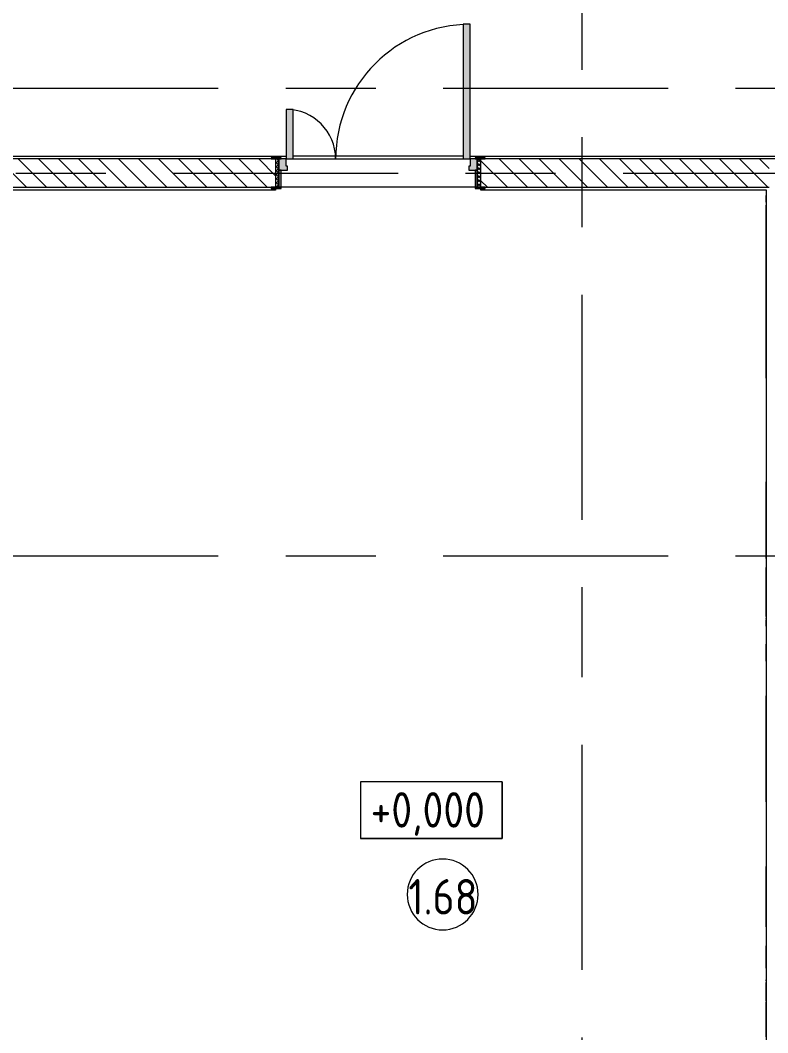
# Model space of a CAD drawing. Header units: millimetres. Extents: x 81368 to 286493, y -8553 to 29000.
# Drawn here: x 101844 to 107120, y 4436 to 11579 of the extents above; entities that cross this region are included whole.
import ezdxf

# ---------------------------------------------------------------- set-up
doc = ezdxf.new("R2010")
doc.units = ezdxf.units.MM
doc.linetypes.add('Осевая', pattern=[3175, 635, -476.25, 1587.5, -476.25])
for name, color, linetype, lineweight in [('A-AREA-IDEN', 7, 'Continuous', 9), ('A-GENM', 7, 'Continuous', 9), ('G-ANNO-DIMS', 7, 'Continuous', 9), ('I-WALL', 7, 'Continuous', 9), ('Оси-2', 7, 'Осевая', 9)]:
    doc.layers.add(name, color=color, linetype=linetype, lineweight=lineweight)
for name, color, linetype, lineweight, true_color in [('A-DOOR-1', 7, 'Continuous', 9, 0xaaaaaa), ('A-DOOR-2', 7, 'Continuous', 9, 0xe2e2e2), ('A-DOOR-FRAM-1', 7, 'Continuous', 9, 0xe2e2e2), ('A-DOOR-FRAM-2', 7, 'Continuous', 9, 0xaaaaaa), ('A-FLOR-1', 7, 'Continuous', 9, 0xaaaaaa)]:
    doc.layers.add(name, color=color, linetype=linetype, lineweight=lineweight, true_color=true_color)
doc.styles.add('GOST Common', font='GOST_Common.ttf', dxfattribs={"width": 0.9, "height": 250})

# ---------------------------------------------------------------- blocks, each defined once
blk = doc.blocks.new('110_Дверь_СКБ_2Ст - Д-6_л__ ДОО_Дв_1450x2100h_Дверь из раздевальной в коридор-25835678-План монтажа стен и перегородок 1 этажа в осях 23_1-33')
at = {"layer": 'A-DOOR-1'}
h = blk.add_hatch(dxfattribs=at)
h.set_pattern_fill('FP_12', color=256, style=0, pattern_type=2)
h.set_pattern_definition([(135, (1576.41, 164.685), (-14.14214, -14.14214), []), (225, (1576.41, 164.685), (14.14214, -14.14214), [])])
h.paths.add_polyline_path([(737.5, -100), (737.5, 100), (712.5, 100), (712.5, -100)])
at = {"layer": 'A-DOOR-2'}
for points in [[(662.5, 100), (662.5, 1050), (612.5, 1050), (612.5, 100)], [(-587.5, 100), (-587.5, 450), (-637.5, 450), (-637.5, 100)]]:
    blk.add_hatch(color=256, dxfattribs=at).paths.add_polyline_path(points)
h = blk.add_hatch(color=256, dxfattribs=at)
h.paths.add_polyline_path([(652.5, 20), (712.5, 20), (712.5, 100), (662.5, 100), (662.5, 50), (652.5, 50)])
h.paths.add_polyline_path([(-627.5, 20), (-627.5, 50), (-637.5, 50), (-637.5, 100), (-687.5, 100), (-687.5, 20)])
at = {"layer": 'A-DOOR-FRAM-1'}
for points in [[(-672.5, 100), (-672.5, 108), (-742.5, 108), (-742.5, 100)], [(767.5, 100), (767.5, 108), (697.5, 108), (697.5, 100)], [(-672.5, -100), (-672.5, 20), (-687.5, 20), (-687.5, -100)], [(712.5, -100), (712.5, 20), (697.5, 20), (697.5, -100)], [(-672.5, -108), (-672.5, -100), (-742.5, -100), (-742.5, -108)], [(767.5, -108), (767.5, -100), (697.5, -100), (697.5, -108)]]:
    blk.add_hatch(color=256, dxfattribs=at).paths.add_polyline_path(points)
at = {"layer": 'A-DOOR-FRAM-2'}
h = blk.add_hatch(dxfattribs=at)
h.set_pattern_fill('FP_13', color=256, style=0, pattern_type=2)
h.set_pattern_definition([(45, (-546.384, 164.685), (-14.1421, 14.1421), []), (135, (-546.384, 164.685), (-14.1421, -14.1421), [])])
h.paths.add_polyline_path([(-687.5, -100), (-687.5, 100), (-712.5, 100), (-712.5, -100)])
at = {"layer": 'A-DOOR-1'}
for p, q in [((662.5, 1050), (612.5, 1050)), ((612.5, 1050), (612.5, 100)), ((662.5, 100), (662.5, 1050)), ((-637.5, 450), (-637.5, 100)), ((-587.5, 450), (-637.5, 450)), ((-587.5, 100), (-587.5, 450)), ((-637.5, 100), (-587.5, 100)), ((612.5, 100), (662.5, 100))]:
    blk.add_line(p, q, dxfattribs=at)
for centre, radius, start, end in [((662.5, 100), 950, 90, 180), ((-637.5, 100), 350, 360, 90)]:
    blk.add_arc(centre, radius, start, end, dxfattribs=at)
at = {"layer": 'A-DOOR-FRAM-2'}
for p, q in [((-672.5, 108), (-742.5, 108)), ((-742.5, 108), (-742.5, 100)), ((-742.5, 100), (-672.5, 100)), ((-687.5, 100), (-712.5, 100)), ((-712.5, 100), (-712.5, -100)), ((-637.5, 100), (-687.5, 100)), ((-687.5, 100), (-687.5, 20)), ((-687.5, -100), (-687.5, 100)), ((-672.5, 100), (-672.5, 108)), ((-637.5, 50), (-637.5, 100)), ((662.5, 100), (662.5, 50)), ((712.5, 100), (662.5, 100)), ((767.5, 108), (697.5, 108)), ((697.5, 108), (697.5, 100)), ((697.5, 100), (767.5, 100)), ((712.5, 20), (712.5, 100)), ((737.5, 100), (712.5, 100)), ((712.5, 100), (712.5, -100)), ((737.5, -100), (737.5, 100)), ((767.5, 100), (767.5, 108)), ((-687.5, 20), (-627.5, 20)), ((-672.5, 20), (-687.5, 20)), ((-687.5, 20), (-687.5, -100)), ((-672.5, -100), (-672.5, 20)), ((-627.5, 50), (-637.5, 50)), ((-627.5, 20), (-627.5, 50)), ((662.5, 50), (652.5, 50)), ((652.5, 50), (652.5, 20)), ((652.5, 20), (712.5, 20)), ((712.5, 20), (697.5, 20)), ((697.5, 20), (697.5, -100)), ((712.5, -100), (712.5, 20)), ((-672.5, -100), (-742.5, -100)), ((-742.5, -100), (-742.5, -108)), ((-742.5, -108), (-672.5, -108)), ((-712.5, -100), (-687.5, -100)), ((-687.5, -100), (-672.5, -100)), ((-672.5, -108), (-672.5, -100)), ((697.5, -100), (712.5, -100)), ((767.5, -100), (697.5, -100)), ((697.5, -100), (697.5, -108)), ((697.5, -108), (767.5, -108)), ((712.5, -100), (737.5, -100)), ((767.5, -108), (767.5, -100))]:
    blk.add_line(p, q, dxfattribs=at)
blk = doc.blocks.new('Рисунок_горы - Рисунок_горы-31934381-План монтажа стен и перегородок 1 этажа в осях 23_1-33')
at = {"layer": 'A-GENM'}
for p, q in [((107109, 10336.9), (107109, 10341.4)), ((107109, 10341.4), (107109, 10336.9)), ((107109, 10337.6), (107109, 10337.2)), ((107109, 10336.9), (107109, 10337.5)), ((107109, 10319.6), (107109, 10274.5)), ((107109, 10274.8), (107109, 10274.5)), ((107109, 10274.5), (107109, 10274.8)), ((107109, 10274.5), (107109, 10092.4)), ((107109, 10131.7), (107109, 10163.4)), ((107109, 10163.4), (107109, 10131.7)), ((107109, 10060.5), (107109, 10116.4)), ((107109, 10116.4), (107109, 10060.5)), ((107109, 10092.4), (107109, 9922.3)), ((107109, 9469.7), (107109, 9583.7)), ((107109, 9583.7), (107109, 9469.7)), ((107109, 9053.7), (107109, 9094.1)), ((107109, 9094.1), (107109, 9053.7)), ((107109, 8045.1), (107109, 7835.6)), ((107109, 7726), (107109, 7712.6)), ((107109, 7402.7), (107109, 7707.3)), ((107109, 7707.3), (107109, 7402.7)), ((107109, 6596.8), (107109, 6811.8)), ((107109, 6811.8), (107109, 6596.8)), ((107109, 6543.6), (107109, 6262.3)), ((107109, 6405.5), (107109, 6505.2)), ((107109, 6505.2), (107109, 6405.5)), ((107109, 6323.1), (107109, 6385.4)), ((107109, 6385.4), (107109, 6323.1)), ((107109, 6239.8), (107109, 6301.8)), ((107109, 6301.8), (107109, 6239.8)), ((107109, 6066.3), (107109, 6088)), ((107109, 6088), (107109, 6066.3)), ((107109, 5410.9), (107109, 5473.2)), ((107109, 5473.2), (107109, 5410.9)), ((107109, 5202.8), (107109, 5327.3)), ((107109, 5327.3), (107109, 5202.8)), ((107109, 5182.5), (107109, 5181.1)), ((107109, 5181.1), (107109, 5059.9))]:
    blk.add_line(p, q, dxfattribs=at)
for points, knots in [([(107109, 10337.5), (107109, 10337.5), (107109, 10329.2), (107109, 10324.1), (107109, 10319.6)], [0.09352518, 0.09352518, 0.09352518, 0.09352518, 0.09352519, 0.100719424, 0.100719424, 0.100719424, 0.100719424]), ([(107109, 10337.2), (107109, 10337.2), (107109, 10322.4), (107109, 10312.8), (107109, 10294.4)], [0.24444444, 0.24444444, 0.24444444, 0.24444444, 0.24444445, 0.26666667, 0.26666667, 0.26666667, 0.26666667]), ([(107109, 10312.9), (107109, 10312.9), (107109, 10320.3), (107109, 10331.2), (107109, 10336.9)], [0.28888889, 0.28888889, 0.28888889, 0.28888889, 0.2888889, 0.31111111, 0.31111111, 0.31111111, 0.31111111]), ([(107109, 10294.4), (107109, 10294.4), (107109, 10300.2), (107109, 10305.8), (107109, 10312.9)], [0.26666667, 0.26666667, 0.26666667, 0.26666667, 0.26666668, 0.28888889, 0.28888889, 0.28888889, 0.28888889]), ([(107109, 10163.4), (107109, 10163.4), (107109, 10180.7), (107109, 10262.3), (107109, 10274.8)], [0.8, 0.8, 0.8, 0.8, 0.80000001, 0.86666667, 0.86666667, 0.86666667, 0.86666667]), ([(107109, 10274.8), (107109, 10274.8), (107109, 10262.3), (107109, 10180.7), (107109, 10163.4)], [0.115107914, 0.115107914, 0.115107914, 0.115107914, 0.115107924, 0.122302158, 0.122302158, 0.122302158, 0.122302158]), ([(107109, 10116.4), (107109, 10116.4), (107109, 10122.2), (107109, 10126.7), (107109, 10131.7)], [0.66666667, 0.66666667, 0.66666667, 0.66666667, 0.66666668, 0.73333333, 0.73333333, 0.73333333, 0.73333333]), ([(107109, 10131.7), (107109, 10131.7), (107109, 10126.7), (107109, 10122.2), (107109, 10116.4)], [0.129496403, 0.129496403, 0.129496403, 0.129496403, 0.129496413, 0.136690647, 0.136690647, 0.136690647, 0.136690647]), ([(107109, 10092.4), (107109, 10092.4), (107109, 10032), (107109, 9812.1), (107109, 9757.7)], [0.06666667, 0.06666667, 0.06666667, 0.06666667, 0.06666668, 0.13333333, 0.13333333, 0.13333333, 0.13333333]), ([(107109, 9757.7), (107109, 9757.7), (107109, 9812.1), (107109, 10032), (107109, 10092.4)], [0.15555556, 0.15555556, 0.15555556, 0.15555556, 0.15555557, 0.17777778, 0.17777778, 0.17777778, 0.17777778]), ([(107109, 10060.5), (107109, 10060.5), (107109, 10054.9), (107109, 10049.5), (107109, 10044.1)], [0.1438848921, 0.1438848921, 0.1438848921, 0.1438848921, 0.1438849021, 0.1445141984, 0.1445141984, 0.1445141984, 0.1445141984]), ([(107109, 9757.7), (107109, 9757.7), (107109, 9704.1), (107109, 9654.4), (107109, 9607.5)], [0.13333333, 0.13333333, 0.13333333, 0.13333333, 0.13333334, 0.2, 0.2, 0.2, 0.2]), ([(107109, 9607.5), (107109, 9607.5), (107109, 9654.4), (107109, 9704.1), (107109, 9757.7)], [0.13333333, 0.13333333, 0.13333333, 0.13333333, 0.13333334, 0.15555556, 0.15555556, 0.15555556, 0.15555556]), ([(107109, 9583.7), (107109, 9583.7), (107109, 9652.7), (107109, 9687.2), (107109, 9716.8)], [0.33333333, 0.33333333, 0.33333333, 0.33333333, 0.33333334, 0.36812579, 0.36812579, 0.36812579, 0.36812579]), ([(107109, 9607.5), (107109, 9607.5), (107109, 9579.9), (107109, 9480.9), (107109, 9469.7)], [0.2, 0.2, 0.2, 0.2, 0.20000001, 0.26666667, 0.26666667, 0.26666667, 0.26666667]), ([(107109, 9469.7), (107109, 9469.7), (107109, 9480.9), (107109, 9579.9), (107109, 9607.5)], [0.11111111, 0.11111111, 0.11111111, 0.11111111, 0.11111112, 0.13333333, 0.13333333, 0.13333333, 0.13333333]), ([(107109, 9347), (107109, 9347), (107109, 9347.5), (107109, 9455.4), (107109, 9469.7)], [0.08888889, 0.08888889, 0.08888889, 0.08888889, 0.0888889, 0.11111111, 0.11111111, 0.11111111, 0.11111111]), ([(107109, 9469.7), (107109, 9469.7), (107109, 9455.5), (107109, 9348.5), (107109, 9347)], [0.179856115, 0.179856115, 0.179856115, 0.179856115, 0.179856125, 0.187019746, 0.187019746, 0.187019746, 0.187019746]), ([(107109, 9347), (107109, 9347), (107109, 9335.5), (107109, 9333.7), (107109, 9332.7)], [0.18705036, 0.18705036, 0.18705036, 0.18705036, 0.18705037, 0.190270028, 0.190270028, 0.190270028, 0.190270028]), ([(107109, 9315.5), (107109, 9315.5), (107109, 9326.5), (107109, 9329.9), (107109, 9331.4)], [0.066666667, 0.066666667, 0.066666667, 0.066666667, 0.066666677, 0.075207545, 0.075207545, 0.075207545, 0.075207545]), ([(107109, 9094.1), (107109, 9094.1), (107109, 9125.5), (107109, 9292.7), (107109, 9315.5)], [0.04444444, 0.04444444, 0.04444444, 0.04444444, 0.04444445, 0.06666667, 0.06666667, 0.06666667, 0.06666667]), ([(107109, 9315.5), (107109, 9315.5), (107109, 9292.7), (107109, 9125.5), (107109, 9094.1)], [0.194244604, 0.194244604, 0.194244604, 0.194244604, 0.194244614, 0.201438849, 0.201438849, 0.201438849, 0.201438849]), ([(107109, 8222.7), (107109, 8222.7), (107109, 8267), (107109, 8298.1), (107109, 8323.4)], [0.82222222, 0.82222222, 0.82222222, 0.82222222, 0.82222223, 0.83345188, 0.83345188, 0.83345188, 0.83345188]), ([(107109, 8148.5), (107109, 8148.5), (107109, 8172.6), (107109, 8198.1), (107109, 8222.7)], [0.8, 0.8, 0.8, 0.8, 0.80000001, 0.82222222, 0.82222222, 0.82222222, 0.82222222]), ([(107109, 8222.7), (107109, 8222.7), (107109, 8198.1), (107109, 8172.6), (107109, 8148.5)], [0.258992806, 0.258992806, 0.258992806, 0.258992806, 0.258992816, 0.26618705, 0.26618705, 0.26618705, 0.26618705]), ([(107109, 7955.5), (107109, 7955.5), (107109, 8012.2), (107109, 8097.9), (107109, 8148.5)], [0.77777778, 0.77777778, 0.77777778, 0.77777778, 0.77777779, 0.8, 0.8, 0.8, 0.8]), ([(107109, 8148.5), (107109, 8148.5), (107109, 8097.9), (107109, 8012.2), (107109, 7955.5)], [0.26618705, 0.26618705, 0.26618705, 0.26618705, 0.26618706, 0.273381295, 0.273381295, 0.273381295, 0.273381295]), ([(107109, 7796), (107109, 7796), (107109, 7805.6), (107109, 7977.4), (107109, 7986.2)], [0.6, 0.6, 0.6, 0.6, 0.6, 0.9877764, 0.9877764, 0.9877764, 0.9877764]), ([(107109, 7980.1), (107109, 7980.1), (107109, 7981.7), (107109, 7983.3), (107109, 7984.8)], [0.622222222, 0.622222222, 0.622222222, 0.622222222, 0.622222232, 0.623654156, 0.623654156, 0.623654156, 0.623654156]), ([(107109, 7835.6), (107109, 7835.6), (107109, 7850.2), (107109, 7943.9), (107109, 7955.5)], [0.75555556, 0.75555556, 0.75555556, 0.75555556, 0.75555557, 0.77777778, 0.77777778, 0.77777778, 0.77777778]), ([(107109, 7955.5), (107109, 7955.5), (107109, 7943.9), (107109, 7850.2), (107109, 7835.6)], [0.273381295, 0.273381295, 0.273381295, 0.273381295, 0.273381305, 0.28057554, 0.28057554, 0.28057554, 0.28057554]), ([(107109, 7868.5), (107109, 7868.5), (107109, 7831.1), (107109, 7792.4), (107109, 7781.2)], [0.2, 0.2, 0.2, 0.2, 0.2, 0.3730599, 0.3730599, 0.3730599, 0.3730599]), ([(107109, 7835.6), (107109, 7835.6), (107109, 7817.1), (107109, 7793.7), (107109, 7777.8)], [0.28057554, 0.28057554, 0.28057554, 0.28057554, 0.28057555, 0.287769784, 0.287769784, 0.287769784, 0.287769784]), ([(107109, 7777.8), (107109, 7777.8), (107109, 7767.9), (107109, 7738.5), (107109, 7726)], [0.287769784, 0.287769784, 0.287769784, 0.287769784, 0.287769794, 0.294964029, 0.294964029, 0.294964029, 0.294964029]), ([(107109, 7712.6), (107109, 7712.6), (107109, 7716.2), (107109, 7718.7), (107109, 7719.2)], [0.302158273, 0.302158273, 0.302158273, 0.302158273, 0.302158283, 0.305240818, 0.305240818, 0.305240818, 0.305240818]), ([(107109, 7707.3), (107109, 7707.3), (107109, 7710.7), (107109, 7713.3), (107109, 7715.2)], [0.875, 0.875, 0.875, 0.875, 0.87500001, 0.90068639, 0.90068639, 0.90068639, 0.90068639]), ([(107109, 7426.8), (107109, 7426.8), (107109, 7346.5), (107109, 7313.6), (107109, 7254.1)], [0.0625, 0.0625, 0.0625, 0.0625, 0.06250001, 0.125, 0.125, 0.125, 0.125]), ([(107109, 7372.3), (107109, 7372.3), (107109, 7385.8), (107109, 7402.6), (107109, 7413.4)], [0.6666667, 0.6666667, 0.6666667, 0.6666667, 0.6666667, 0.8528941, 0.8528941, 0.8528941, 0.8528941]), ([(107109, 7343.8), (107109, 7343.8), (107109, 7345), (107109, 7345.9), (107109, 7346.7)], [0.33333333, 0.33333333, 0.33333333, 0.33333333, 0.33333334, 0.35704245, 0.35704245, 0.35704245, 0.35704245]), ([(107109, 7321.6), (107109, 7321.6), (107109, 7312.8), (107109, 7307), (107109, 7303.6)], [0.16666667, 0.16666667, 0.16666667, 0.16666667, 0.16666668, 0.19933303, 0.19933303, 0.19933303, 0.19933303]), ([(107109, 7254.1), (107109, 7254.1), (107109, 7247.9), (107109, 7227.3), (107109, 7222.2)], [0.125, 0.125, 0.125, 0.125, 0.12500001, 0.1875, 0.1875, 0.1875, 0.1875]), ([(107109, 7222.2), (107109, 7222.2), (107109, 7219.9), (107109, 7218.5), (107109, 7217.6)], [0.1875, 0.1875, 0.1875, 0.1875, 0.18750001, 0.19937049, 0.19937049, 0.19937049, 0.19937049]), ([(107109, 7196.7), (107109, 7196.7), (107109, 7135.5), (107109, 7087.7), (107109, 6990)], [0.25, 0.25, 0.25, 0.25, 0.25000001, 0.3125, 0.3125, 0.3125, 0.3125]), ([(107109, 7144.2), (107109, 7144.2), (107109, 7161.8), (107109, 7172.3), (107109, 7178.4)], [0.555555556, 0.555555556, 0.555555556, 0.555555556, 0.555555566, 0.564055186, 0.564055186, 0.564055186, 0.564055186]), ([(107109, 7099.7), (107109, 7099.7), (107109, 7119.2), (107109, 7136), (107109, 7144.2)], [0.53333333, 0.53333333, 0.53333333, 0.53333333, 0.53333334, 0.55555556, 0.55555556, 0.55555556, 0.55555556]), ([(107109, 7091.6), (107109, 7091.6), (107109, 7093.3), (107109, 7094.4), (107109, 7095.3)], [0.511111111, 0.511111111, 0.511111111, 0.511111111, 0.511111121, 0.519586005, 0.519586005, 0.519586005, 0.519586005]), ([(107109, 6990), (107109, 6990), (107109, 6928.5), (107109, 6852.5), (107109, 6803.8)], [0.3125, 0.3125, 0.3125, 0.3125, 0.31250001, 0.375, 0.375, 0.375, 0.375]), ([(107109, 6803.8), (107109, 6803.8), (107109, 6766.8), (107109, 6750.7), (107109, 6724.5)], [0.375, 0.375, 0.375, 0.375, 0.37500001, 0.4375, 0.4375, 0.4375, 0.4375]), ([(107109, 6745.8), (107109, 6745.8), (107109, 6753.8), (107109, 6757.7), (107109, 6758.7)], [0.444444444, 0.444444444, 0.444444444, 0.444444444, 0.444444454, 0.448491801, 0.448491801, 0.448491801, 0.448491801]), ([(107109, 6724.5), (107109, 6724.5), (107109, 6678.8), (107109, 6632.5), (107109, 6587.1)], [0.4375, 0.4375, 0.4375, 0.4375, 0.43750001, 0.5, 0.5, 0.5, 0.5]), ([(107109, 6595.4), (107109, 6595.4), (107109, 6605.6), (107109, 6611.7), (107109, 6614.6)], [0.5, 0.5, 0.5, 0.5, 0.50000001, 0.5342956, 0.5342956, 0.5342956, 0.5342956]), ([(107109, 6596.8), (107109, 6596.8), (107109, 6588.2), (107109, 6584.5), (107109, 6583.5)], [0.345323741, 0.345323741, 0.345323741, 0.345323741, 0.345323751, 0.348342105, 0.348342105, 0.348342105, 0.348342105]), ([(107109, 6427.4), (107109, 6427.4), (107109, 6452), (107109, 6573.2), (107109, 6595.4)], [0.3333333, 0.3333333, 0.3333333, 0.3333333, 0.3333333, 0.5, 0.5, 0.5, 0.5]), ([(107109, 6587.1), (107109, 6587.1), (107109, 6586.1), (107109, 6584.6), (107109, 6583.8)], [0.5, 0.5, 0.5, 0.5, 0.50000001, 0.52072637, 0.52072637, 0.52072637, 0.52072637]), ([(107109, 6587.1), (107109, 6587.1), (107109, 6571), (107109, 6574.8), (107109, 6563.8)], [0.352517986, 0.352517986, 0.352517986, 0.352517986, 0.352517996, 0.35971223, 0.35971223, 0.35971223, 0.35971223]), ([(107109, 6563.8), (107109, 6563.8), (107109, 6557), (107109, 6550.7), (107109, 6543.6)], [0.35971223, 0.35971223, 0.35971223, 0.35971223, 0.35971224, 0.366906475, 0.366906475, 0.366906475, 0.366906475]), ([(107109, 6549), (107109, 6549), (107109, 6529.7), (107109, 6496), (107109, 6447.3)], [0.6666667, 0.6666667, 0.6666667, 0.6666667, 0.6666667, 1, 1, 1, 1]), ([(107109, 6505.2), (107109, 6505.2), (107109, 6516.4), (107109, 6536.9), (107109, 6543.6)], [0.93333333, 0.93333333, 0.93333333, 0.93333333, 0.93333334, 1, 1, 1, 1]), ([(107109, 6543.6), (107109, 6543.6), (107109, 6536.9), (107109, 6516.4), (107109, 6505.2)], [0.366906475, 0.366906475, 0.366906475, 0.366906475, 0.366906485, 0.374100719, 0.374100719, 0.374100719, 0.374100719]), ([(107109, 6385.4), (107109, 6385.4), (107109, 6394.3), (107109, 6394.4), (107109, 6405.5)], [0.86666667, 0.86666667, 0.86666667, 0.86666667, 0.86666668, 0.9, 0.9, 0.9, 0.9]), ([(107109, 6405.5), (107109, 6405.5), (107109, 6394.4), (107109, 6394.3), (107109, 6385.4)], [0.381294964, 0.381294964, 0.381294964, 0.381294964, 0.381294974, 0.388489209, 0.388489209, 0.388489209, 0.388489209]), ([(107109, 6301.8), (107109, 6301.8), (107109, 6311.8), (107109, 6310.3), (107109, 6323.1)], [0.8, 0.8, 0.8, 0.8, 0.80000001, 0.83333333, 0.83333333, 0.83333333, 0.83333333]), ([(107109, 6323.1), (107109, 6323.1), (107109, 6310.3), (107109, 6311.8), (107109, 6301.8)], [0.395683453, 0.395683453, 0.395683453, 0.395683453, 0.395683463, 0.402877698, 0.402877698, 0.402877698, 0.402877698]), ([(107109, 6214.8), (107109, 6214.8), (107109, 6224.1), (107109, 6230.7), (107109, 6239.8)], [0.73333333, 0.73333333, 0.73333333, 0.73333333, 0.73333334, 0.76666667, 0.76666667, 0.76666667, 0.76666667]), ([(107109, 6239.8), (107109, 6239.8), (107109, 6230.7), (107109, 6224.1), (107109, 6214.8)], [0.410071942, 0.410071942, 0.410071942, 0.410071942, 0.410071952, 0.417266187, 0.417266187, 0.417266187, 0.417266187]), ([(107109, 6128.8), (107109, 6128.8), (107109, 6163.6), (107109, 6185.7), (107109, 6214.8)], [0.7, 0.7, 0.7, 0.7, 0.70000001, 0.73333333, 0.73333333, 0.73333333, 0.73333333]), ([(107109, 6214.8), (107109, 6214.8), (107109, 6185.7), (107109, 6163.6), (107109, 6128.8)], [0.417266187, 0.417266187, 0.417266187, 0.417266187, 0.417266197, 0.424460432, 0.424460432, 0.424460432, 0.424460432]), ([(107109, 6108.7), (107109, 6108.7), (107109, 6116.6), (107109, 6118.9), (107109, 6128.8)], [0.66666667, 0.66666667, 0.66666667, 0.66666667, 0.66666668, 0.7, 0.7, 0.7, 0.7]), ([(107109, 6128.8), (107109, 6128.8), (107109, 6118.9), (107109, 6116.6), (107109, 6108.7)], [0.424460432, 0.424460432, 0.424460432, 0.424460432, 0.424460442, 0.431654676, 0.431654676, 0.431654676, 0.431654676]), ([(107109, 6088), (107109, 6088), (107109, 6096.9), (107109, 6100.1), (107109, 6108.7)], [0.63333333, 0.63333333, 0.63333333, 0.63333333, 0.63333334, 0.66666667, 0.66666667, 0.66666667, 0.66666667]), ([(107109, 6108.7), (107109, 6108.7), (107109, 6100.1), (107109, 6096.9), (107109, 6088)], [0.431654676, 0.431654676, 0.431654676, 0.431654676, 0.431654686, 0.438848921, 0.438848921, 0.438848921, 0.438848921]), ([(107109, 5494.8), (107109, 5494.8), (107109, 5527.7), (107109, 5567.6), (107109, 5608.6)], [0.5, 0.5, 0.5, 0.5, 0.50000001, 0.51610652, 0.51610652, 0.51610652, 0.51610652]), ([(107109, 5473.2), (107109, 5473.2), (107109, 5481.2), (107109, 5486.6), (107109, 5494.8)], [0.46666667, 0.46666667, 0.46666667, 0.46666667, 0.46666668, 0.5, 0.5, 0.5, 0.5]), ([(107109, 5494.8), (107109, 5494.8), (107109, 5486.6), (107109, 5481.2), (107109, 5473.2)], [0.467625899, 0.467625899, 0.467625899, 0.467625899, 0.467625909, 0.474820144, 0.474820144, 0.474820144, 0.474820144]), ([(107109, 5412.6), (107109, 5412.6), (107109, 5381.3), (107109, 5348.9), (107109, 5322.1)], [0.16666667, 0.16666667, 0.16666667, 0.16666667, 0.16666668, 0.2, 0.2, 0.2, 0.2]), ([(107109, 5391.1), (107109, 5391.1), (107109, 5399.8), (107109, 5403), (107109, 5410.9)], [0.4, 0.4, 0.4, 0.4, 0.40000001, 0.43333333, 0.43333333, 0.43333333, 0.43333333]), ([(107109, 5410.9), (107109, 5410.9), (107109, 5403), (107109, 5399.8), (107109, 5391.1)], [0.482014388, 0.482014388, 0.482014388, 0.482014388, 0.482014398, 0.489208633, 0.489208633, 0.489208633, 0.489208633]), ([(107109, 5327.3), (107109, 5327.3), (107109, 5345.9), (107109, 5365.8), (107109, 5391.1)], [0.36666667, 0.36666667, 0.36666667, 0.36666667, 0.36666668, 0.4, 0.4, 0.4, 0.4]), ([(107109, 5391.1), (107109, 5391.1), (107109, 5365.8), (107109, 5345.9), (107109, 5327.3)], [0.489208633, 0.489208633, 0.489208633, 0.489208633, 0.489208643, 0.496402878, 0.496402878, 0.496402878, 0.496402878]), ([(107109, 5322.1), (107109, 5322.1), (107109, 5294.4), (107109, 5274.4), (107109, 5251.1)], [0.2, 0.2, 0.2, 0.2, 0.20000001, 0.23333333, 0.23333333, 0.23333333, 0.23333333]), ([(107109, 5251.1), (107109, 5251.1), (107109, 5239.5), (107109, 5229.1), (107109, 5217.1)], [0.23333333, 0.23333333, 0.23333333, 0.23333333, 0.23333334, 0.26666667, 0.26666667, 0.26666667, 0.26666667]), ([(107109, 5217.1), (107109, 5217.1), (107109, 5206.1), (107109, 5190), (107109, 5182.5)], [0.26666667, 0.26666667, 0.26666667, 0.26666667, 0.26666668, 0.3, 0.3, 0.3, 0.3]), ([(107109, 5182.5), (107109, 5182.5), (107109, 5187.2), (107109, 5190.1), (107109, 5202.8)], [0.3, 0.3, 0.3, 0.3, 0.30000001, 0.33333333, 0.33333333, 0.33333333, 0.33333333]), ([(107109, 5202.8), (107109, 5202.8), (107109, 5190.1), (107109, 5187.2), (107109, 5182.5)], [0.503597122, 0.503597122, 0.503597122, 0.503597122, 0.503597132, 0.510791367, 0.510791367, 0.510791367, 0.510791367]), ([(107109, 5059.9), (107109, 5059.9), (107109, 5048.8), (107109, 5037.4), (107109, 5026.3)], [0.525179856, 0.525179856, 0.525179856, 0.525179856, 0.525179866, 0.529081731, 0.529081731, 0.529081731, 0.529081731]), ([(107109, 5042), (107109, 5042), (107109, 5044.9), (107109, 5047), (107109, 5048.6)], [0.25, 0.25, 0.25, 0.25, 0.25000001, 0.27026999, 0.27026999, 0.27026999, 0.27026999]), ([(107109, 4960), (107109, 4960), (107109, 4942.9), (107109, 4927.4), (107109, 4920.2)], [0.25, 0.25, 0.25, 0.25, 0.25, 0.3996398, 0.3996398, 0.3996398, 0.3996398]), ([(107109, 4936.1), (107109, 4936.1), (107109, 4912.3), (107109, 4897.5), (107109, 4890)], [0.5, 0.5, 0.5, 0.5, 0.5, 0.6147906, 0.6147906, 0.6147906, 0.6147906]), ([(107109, 4694), (107109, 4694), (107109, 4677.5), (107109, 4666.3), (107109, 4659.6)], [0.3333333, 0.3333333, 0.3333333, 0.3333333, 0.3333333, 0.4633667, 0.4633667, 0.4633667, 0.4633667]), ([(107109, 4683.1), (107109, 4683.1), (107109, 4651.7), (107109, 4631.9), (107109, 4621.7)], [0.3333333, 0.3333333, 0.3333333, 0.3333333, 0.3333333, 0.4958723, 0.4958723, 0.4958723, 0.4958723]), ([(107109, 4564.5), (107109, 4564.5), (107109, 4548.6), (107109, 4532), (107109, 4524.9)], [0.25, 0.25, 0.25, 0.25, 0.25, 0.4046033, 0.4046033, 0.4046033, 0.4046033]), ([(107109, 4519), (107109, 4519), (107109, 4500), (107109, 4487.2), (107109, 4479.7)], [0.3333333, 0.3333333, 0.3333333, 0.3333333, 0.3333333, 0.4813033, 0.4813033, 0.4813033, 0.4813033]), ([(107109, 4440.6), (107109, 4440.6), (107109, 4423.4), (107109, 4411.7), (107109, 4404.7)], [0.3333333, 0.3333333, 0.3333333, 0.3333333, 0.3333333, 0.4725469, 0.4725469, 0.4725469, 0.4725469])]:
    blk.add_open_spline(points, degree=3, knots=knots, dxfattribs=at)
for points in [[(107109, 10044.1), (107109, 10049.5), (107109, 10054.9), (107109, 10060.5)], [(107109, 9716.8), (107109, 9687.2), (107109, 9652.7), (107109, 9583.7)], [(107109, 9333.5), (107109, 9334.9), (107109, 9337.9), (107109, 9347)], [(107109, 9332.2), (107109, 9331.1), (107109, 9329.1), (107109, 9315.5)], [(107109, 8323.4), (107109, 8298.1), (107109, 8267), (107109, 8222.7)], [(107109, 8167.5), (107109, 8117), (107109, 8058.8), (107109, 8045.1)], [(107109, 7986.5), (107109, 7966.1), (107109, 7895.8), (107109, 7868.5)], [(107109, 7978.8), (107109, 7979.2), (107109, 7979.7), (107109, 7980.1)], [(107109, 7781.4), (107109, 7784.5), (107109, 7789.2), (107109, 7796)], [(107109, 7719.2), (107109, 7718.7), (107109, 7715.2), (107109, 7707.3)], [(107109, 7712.6), (107109, 7681.9), (107109, 7475.8), (107109, 7426.8)], [(107109, 7423.4), (107109, 7402.3), (107109, 7347.3), (107109, 7321.6)], [(107109, 7354.1), (107109, 7355.1), (107109, 7356.5), (107109, 7358.3)], [(107109, 7305.3), (107109, 7313.1), (107109, 7328.5), (107109, 7343.8)], [(107109, 7214.5), (107109, 7212.6), (107109, 7208.3), (107109, 7196.7)], [(107109, 7097.7), (107109, 7098.2), (107109, 7098.9), (107109, 7099.7)], [(107109, 7057.2), (107109, 7066.3), (107109, 7078.1), (107109, 7091.6)], [(107109, 6758.7), (107109, 6758.3), (107109, 6757.7), (107109, 6756.9)], [(107109, 6664.5), (107109, 6703.5), (107109, 6738.3), (107109, 6745.8)], [(107109, 6614.2), (107109, 6606), (107109, 6578.2), (107109, 6549)], [(107109, 6583.5), (107109, 6584.6), (107109, 6588.2), (107109, 6596.8)], [(107109, 6583.7), (107109, 6584.6), (107109, 6586.1), (107109, 6587.1)], [(107109, 6447.3), (107109, 6419.6), (107109, 6401.3), (107109, 6408.3)], [(107109, 6409.6), (107109, 6413.2), (107109, 6423.1), (107109, 6426.7)], [(107109, 5608.6), (107109, 5567.6), (107109, 5527.7), (107109, 5494.8)], [(107109, 5441), (107109, 5431), (107109, 5421.3), (107109, 5412.6)], [(107109, 5260.7), (107109, 5276.1), (107109, 5286.2), (107109, 5292)], [(107109, 5196.6), (107109, 5209.1), (107109, 5232.2), (107109, 5260.7)], [(107109, 4996.9), (107109, 5086.6), (107109, 5046.4), (107109, 4960)], [(107109, 5048), (107109, 5034.9), (107109, 4986.4), (107109, 4936.1)], [(107109, 4997.1), (107109, 5021), (107109, 5029.3), (107109, 5042)], [(107109, 4891.4), (107109, 4907.7), (107109, 4948.5), (107109, 4997.1)], [(107109, 4926), (107109, 4939.9), (107109, 4967.6), (107109, 4996.9)], [(107109, 4919.2), (107109, 4919.2), (107109, 4919.2), (107109, 4919.2)], [(107109, 4801.5), (107109, 4837.3), (107109, 4769), (107109, 4683.1)], [(107109, 4745.8), (107109, 4834.9), (107109, 4778.8), (107109, 4694)], [(107109, 4662.1), (107109, 4677.7), (107109, 4709.2), (107109, 4745.8)], [(107109, 4610.3), (107109, 4692.4), (107109, 4646), (107109, 4564.5)], [(107109, 4560.8), (107109, 4651.4), (107109, 4604.2), (107109, 4519)], [(107109, 4531.2), (107109, 4546.3), (107109, 4577.2), (107109, 4610.3)], [(107109, 4480.9), (107109, 4572.6), (107109, 4516.7), (107109, 4440.6)], [(107109, 4481.4), (107109, 4495.6), (107109, 4523.9), (107109, 4560.8)], [(107109, 4524), (107109, 4524.4), (107109, 4524.8), (107109, 4525.2)], [(107109, 4407.1), (107109, 4421.2), (107109, 4448.2), (107109, 4480.9)]]:
    blk.add_open_spline(points, degree=3, dxfattribs=at)
blk = doc.blocks.new('Марка_Помещения - Номер-25198446-План монтажа стен и перегородок 1 этажа в осях 23_1-33')
at = {"layer": 'A-AREA-IDEN'}
for start, end in [(360, 180), (180, 360)]:
    blk.add_arc((0, 0), 2.5, start, end, dxfattribs=at)
blk = doc.blocks.new('Высотные отметки - 10х4_h_-17668695-План монтажа стен и перегородок 1 этажа в осях 23_1-33')
at = {"layer": 'G-ANNO-DIMS'}
for p, q in [((-5, 4), (-5, 0)), ((5, 4), (-5, 4)), ((5, 4), (-5, 4)), ((-5, 4), (-5, 0)), ((5, 4), (5, 0)), ((5, 0), (5, 4)), ((5, 0), (-5, 0)), ((-5, 0), (5, 0))]:
    blk.add_line(p, q, dxfattribs=at)

msp = doc.modelspace()

# ---------------------------------------------------------------- hatches: boundary and pattern name
at = {"layer": 'I-WALL'}
h = msp.add_hatch(dxfattribs=at)
h.set_pattern_fill('FP_4', color=256, style=0, pattern_type=2)
h.set_pattern_definition([(135, (0, 0), (-70.71068, -70.71068), [])])
h.paths.add_polyline_path([(107130, 10400), (107130, 10600), (105095, 10600), (105095, 10400), (105833.9, 10400)])
h.paths.add_polyline_path([(103645, 10400), (103645, 10600), (101610, 10600), (101610, 10400), (103615, 10400)])
h.paths.add_polyline_path([(93867.8, 10400), (94210, 10400), (94210, 10600), (93460, 10600), (93460, 10400), (93490, 10400)])
h.paths.add_polyline_path([(92030, 10400), (92510, 10400), (92510, 10600), (91385, 10600), (91385, 10400), (91950, 10400)])
h.paths.add_polyline_path([(89985, 10400), (89985, 10600), (89610, 10600), (89610, 10400), (89930, 10400)])

# ---------------------------------------------------------------- linework, layer by layer
at = {"layer": 'A-FLOR-1'}
for p, q in [((100829, 10620), (103720, 10620)), ((103645, 10620), (103645, 10608)), ((104970, 10620), (103770, 10620)), ((105020, 10620), (107755, 10620)), ((105094, 10608), (105094, 10620)), ((103645, 10380), (101630, 10380)), ((103645, 10392), (103645, 10380)), ((105094, 10380), (105094, 10392)), ((107110, 10380), (105094, 10380)), ((107110, 170), (107110, 10380))]:
    msp.add_line(p, q, dxfattribs=at)
at = {"layer": 'I-WALL'}
for p, q in [((103615, 10600), (98700, 10600)), ((103770, 10600), (104970, 10600)), ((107650, 10600), (105125, 10600)), ((101610, 10400), (103615, 10400)), ((105055, 10400), (103685, 10400)), ((105125, 10400), (107130, 10400))]:
    msp.add_line(p, q, dxfattribs=at)
at = {"layer": 'Оси-2'}
for p, q in [((105810, 593.7), (105810, 19528.3)), ((84667.6, 11100), (120319, 11100)), ((85937.6, 10500), (120319, 10500)), ((84667.6, 7800), (122760, 7800))]:
    msp.add_line(p, q, dxfattribs=at)

# ---------------------------------------------------------------- block references
at = {"layer": 'A-AREA-IDEN', "xscale": 99.99999999999993, "yscale": 99.99999999999993, "zscale": 99.99999999999993}
msp.add_blockref('Марка_Помещения - Номер-25198446-План монтажа стен и перегородок 1 этажа в осях 23_1-33', (104825.3, 5411.8), dxfattribs=at)
at = {"layer": 'A-DOOR-1'}
msp.add_blockref('110_Дверь_СКБ_2Ст - Д-6_л__ ДОО_Дв_1450x2100h_Дверь из раздевальной в коридор-25835678-План монтажа стен и перегородок 1 этажа в осях 23_1-33', (104357.5, 10500), dxfattribs=at)
at = {"layer": 'A-GENM'}
msp.add_blockref('Рисунок_горы - Рисунок_горы-31934381-План монтажа стен и перегородок 1 этажа в осях 23_1-33', (0, 0), dxfattribs=at)
at = {"layer": 'G-ANNO-DIMS', "xscale": 99.99999999999993, "yscale": 99.99999999999993, "zscale": 99.99999999999993}
msp.add_blockref('Высотные отметки - 10х4_h_-17668695-План монтажа стен и перегородок 1 этажа в осях 23_1-33', (104745.4, 5806.8), dxfattribs=at)

# ---------------------------------------------------------------- texts
at = {"layer": 'A-AREA-IDEN', "insert": (104583.4, 5520.4), "char_height": 250, "width": 606.076, "attachment_point": 1, "style": 'GOST Common'}
msp.add_mtext('1.68', dxfattribs=at)
at = {"layer": 'G-ANNO-DIMS', "insert": (104316.7, 6133.5), "char_height": 250, "width": 1028.823, "attachment_point": 1, "line_spacing_factor": 1.022761, "style": 'GOST Common'}
msp.add_mtext('+0,000', dxfattribs=at)

doc.saveas('drawing.dxf')
